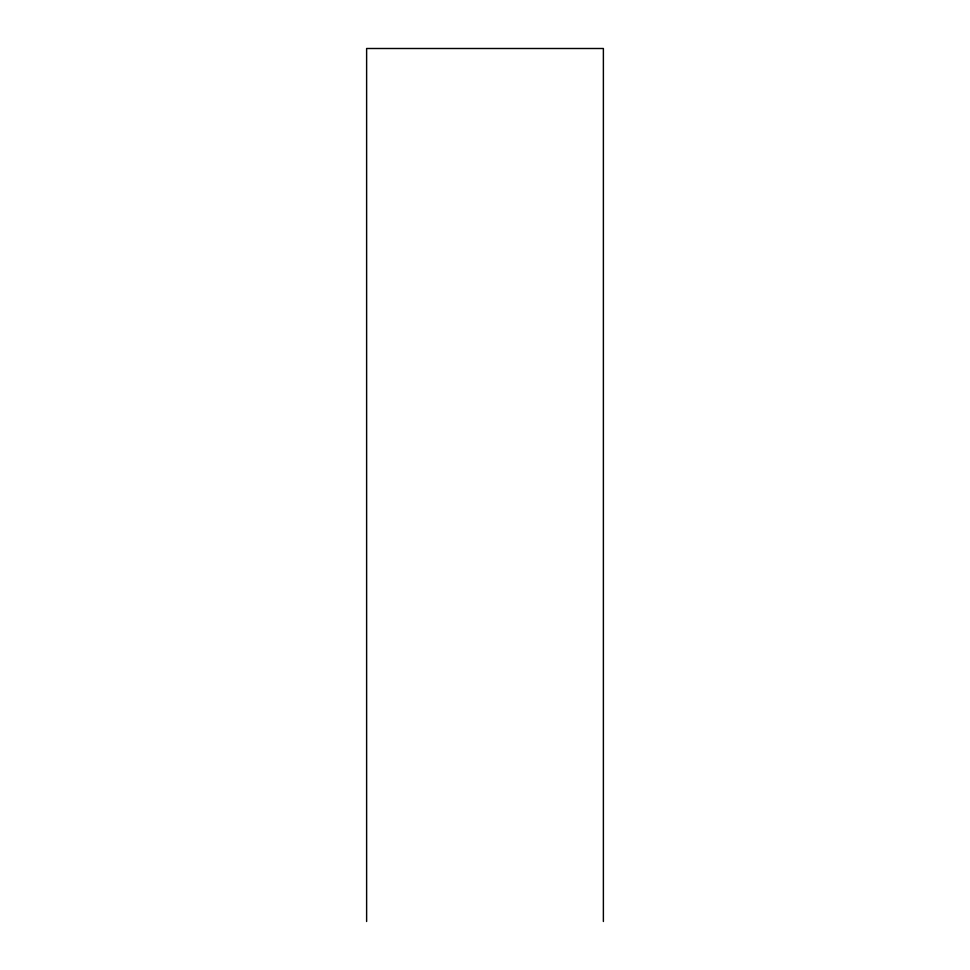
<?xml version="1.0" encoding="UTF-8"?>
<svg xmlns="http://www.w3.org/2000/svg" width="970" height="970" viewBox="0 0 970 970"><rect width="100%" height="100%" fill="white"/><g stroke="black" fill="none" stroke-linecap="round" stroke-linejoin="round"><path stroke-width="1.45" d="M603.376 921.5L603.376 48.5L366.624 48.5L366.624 921.5"/></g></svg>
